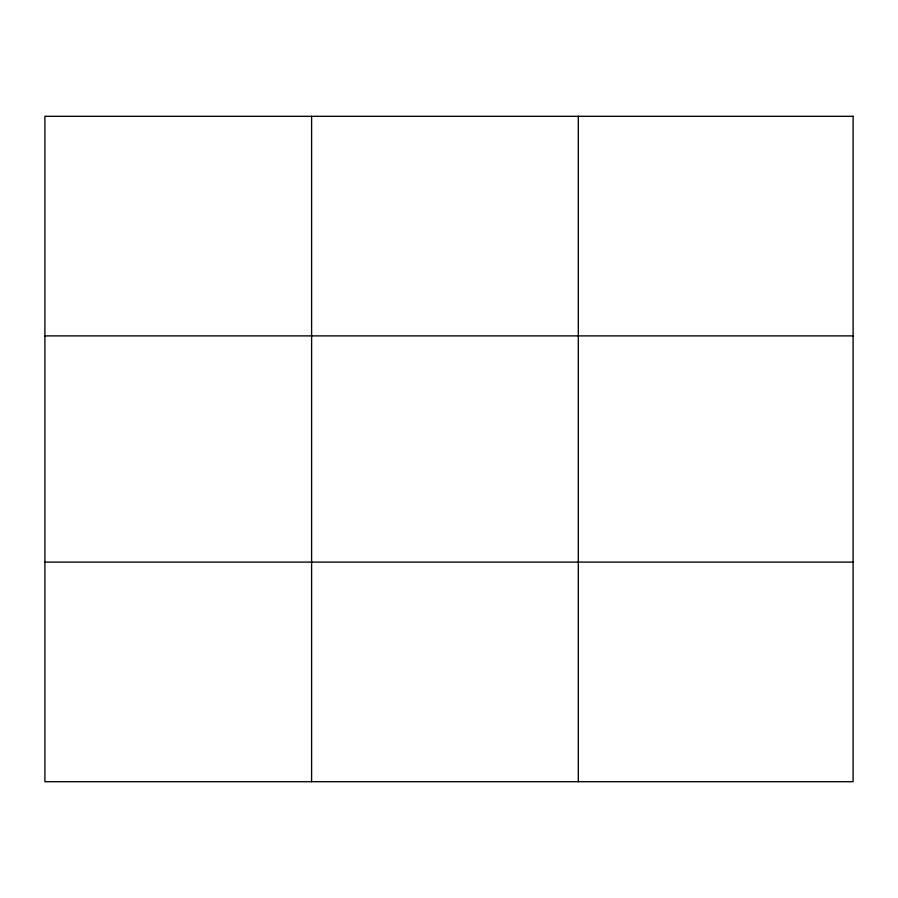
<?xml version="1.0" encoding="UTF-8"?>
<svg xmlns="http://www.w3.org/2000/svg" width="898" height="898" viewBox="0 0 898 898"><rect width="100%" height="100%" fill="white"/><g stroke="black" fill="none" stroke-linecap="round" stroke-linejoin="round"><path stroke-width="1.35" d="M311.606 781.698L311.606 116.302M578.312 781.698L578.312 116.302M44.9 335.886L853.1 335.886M44.9 562.114L853.1 562.114M853.1 116.302L853.1 781.698L44.9 781.698L44.9 116.302L853.1 116.302"/></g></svg>
